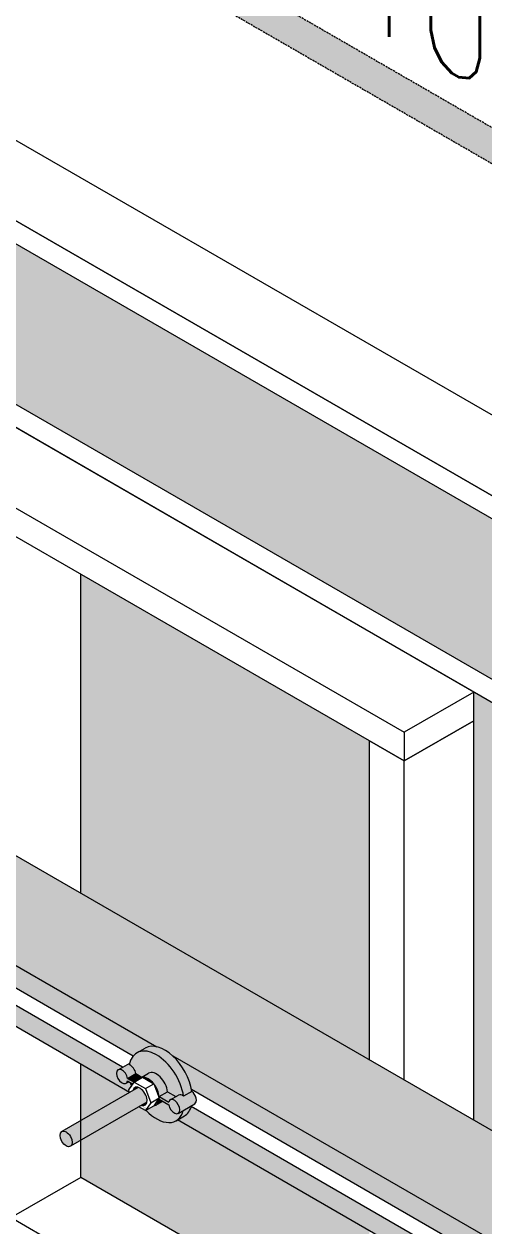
# Model space of a CAD drawing. Extents: x -20676 to 4767, y -817 to 13976.
# Drawn here: x -16481.5 to -16425.1, y 7870.6 to 8018.2 of the extents above; entities that cross this region are included whole.
import ezdxf

# ---------------------------------------------------------------- set-up
doc = ezdxf.new("R2010")
doc.units = 0
doc.linetypes.add('CABLIN', pattern=[0.35, 0.25, -0.1])
doc.layers.get('0').update_dxf_attribs({"lineweight": 13})
for name, color, linetype, lineweight in [('contorno de painel', 7, 'Continuous', 13), ('cotas', 4, 'Continuous', 13), ('Demarcação 1', 252, 'Continuous', 9), ('Demarcação 2', 254, 'Continuous', 9), ('MADEIRA', 3, 'Continuous', 13), ('Perfil Metálico', 224, 'Continuous', 18)]:
    doc.layers.add(name, color=color, linetype=linetype, lineweight=lineweight)
doc.styles.add('COTA330', font='romans.shx', dxfattribs={"width": 0.8})

msp = doc.modelspace()

# ---------------------------------------------------------------- hatches: boundary and pattern name
at = {"layer": 'Demarcação 1'}
h = msp.add_hatch(color=256, dxfattribs=at)
h.paths.add_polyline_path([(-16659.1708835904, 8093.203012086753), (-16681.38794642308, 8093.203012086753), (-16681.38794642308, 8086.272651477437), (-16405.51294956524, 7926.996147779031), (-16405.51294956524, 7871.570892671543), (-16404.76856090052, 7871.141119675227), (-16388.40254980424, 7880.590040587074), (-16388.40254980424, 7936.87484168734)])
h.paths.add_polyline_path([(-16388.40254980424, 7878.157140711539), (-16402.66160780301, 7869.924669737415), (-16399.99048229533, 7868.382494706351), (-16399.99048229533, 7860.856094706291), (-16401.67518107377, 7859.88343341289), (-16388.40254980424, 7852.220476176542)])
msp.add_hatch(color=256, dxfattribs=at).paths.add_polyline_path([(-16576.02949966088, 8093.203012086753), (-16583.70949966069, 8093.203012086753), (-16347.68959660647, 7956.936857524455), (-16343.84959660661, 7959.153882558208)])
h = msp.add_hatch(color=9, dxfattribs=at)
h.set_gradient(color1=(192, 192, 192), one_color=1, tint=1, name='CYLINDER')
edge = h.paths.add_edge_path()
edge.add_line((-16681.38794642308, 8030.847396369743), (-16681.38794642308, 8017.407396369741))
edge.add_line((-16681.38794642308, 8017.407396369712), (-16663.46800799137, 8007.061315092633))
edge.add_ellipse((-16662.63540159229, 8002.771448551368), major_axis=(-2.405775771988733, 4.166925868702711), ratio=0.5773502691896255, start_angle=300.8347082678111, end_angle=329.165291732172, ccw=False)
edge.add_line((-16661.80279519274, 8006.09990403494), (-16557.7802106557, 7946.042436850561))
edge.add_ellipse((-16556.80334912513, 7941.715245582785), major_axis=(-2.405775771988733, 4.166925868702711), ratio=0.5773502691896255, start_angle=298.3144101084296, end_angle=331.6855898879626, ccw=False)
edge.add_line((-16555.82648759398, 7944.914454315045), (-16465.21672930201, 7892.600885973994))
edge.add_ellipse((-16464.23986777167, 7888.273694706366), major_axis=(-2.405775771988733, 4.166925868702711), ratio=0.5773502691896255, start_angle=298.3144101104981, end_angle=331.68558988796246, ccw=False)
edge.add_line((-16463.26300624088, 7891.472903438447), (-16419.59035410876, 7866.258485973969))
edge.add_ellipse((-16418.61349257797, 7861.93129470637), major_axis=(-2.405775771988733, 4.166925868702711), ratio=0.5773502691896255, start_angle=239.31726136607142, end_angle=331.68558988665177, ccw=False)
edge.add_line((-16417.67551183705, 7865.152951272858), (-16411.62986372195, 7861.662494706366))
edge.add_line((-16411.62986372206, 7861.662494706379), (-16399.99048229515, 7868.382494706351))
edge.add_line((-16399.9904822951, 7868.382494706351), (-16681.38794642308, 8030.847396369729))
h = msp.add_hatch(color=9, dxfattribs=at)
h.set_gradient(color1=(192, 192, 192), one_color=1, tint=1, name='CYLINDER')
edge = h.paths.add_edge_path()
edge.add_ellipse((-16556.80334912513, 7941.715245582785), major_axis=(-2.405775771988733, 4.166925868702711), ratio=0.5773502691896255, start_angle=240.6534838258626, end_angle=298.3144101084296, ccw=False)
edge.add_line((-16553.52725518581, 7940.883806097014), (-16468.10791871544, 7891.478684379324))
edge.add_ellipse((-16465.26055198878, 7887.684402398603), major_axis=(2.405775771988733, -4.166925868702711), ratio=0.577350269189626, start_angle=179.9999999993248, end_angle=191.8141387100095, ccw=False)
edge.add_ellipse((-16465.26055198878, 7887.684402398603), major_axis=(2.405775771988733, -4.166925868702711), ratio=0.577350269189626, start_angle=56.29308563726921, end_angle=179.9999999993246)
edge.add_line((-16467.66632776107, 7891.851328267319), (-16466.64564354309, 7892.440620574936))
edge.add_ellipse((-16464.23986777167, 7888.273694706366), major_axis=(-2.405775771988733, 4.166925868702711), ratio=0.577350269189626, start_angle=331.6855898879625, end_angle=360, ccw=False)
edge.add_line((-16465.21672930212, 7892.600885973994), (-16555.82648759398, 7944.914454315045))
edge = h.paths.add_edge_path(flags=17)
edge.add_ellipse((-16556.80334912513, 7941.715245582785), major_axis=(-2.405775771988733, 4.166925868702711), ratio=0.5773502691896255, start_angle=179.9999999999951, end_angle=208.8861037590497, ccw=False)
edge.add_line((-16554.39757335284, 7937.548319714155), (-16555.25082438048, 7937.055695003753))
edge.add_line((-16555.25082438048, 7937.055695003755), (-16468.55237111943, 7887.000319675235))
edge.add_line((-16468.55237111943, 7887.000319675262), (-16468.55030342231, 7887.001513460778))
edge.add_line((-16468.55030342231, 7887.001513460749), (-16468.66283271339, 7887.291540860093))
edge.add_line((-16468.66283271338, 7887.291540860093), (-16468.33072342897, 7887.764016044308))
edge.add_ellipse((-16465.26055198878, 7887.684402398603), major_axis=(2.405775771988733, -4.166925868702711), ratio=0.577350269189626, start_angle=244.8768740700716, end_angle=250.5264724854344, ccw=False)
edge.add_line((-16468.46014332182, 7888.195958085196), (-16468.65316100784, 7888.307396898175))
edge.add_line((-16468.65316100784, 7888.307396898204), (-16469.05784302594, 7888.073753626157))
edge.add_ellipse((-16469.47938008786, 7888.941559321636), major_axis=(0.481155154397745, -0.8333851737405393), ratio=0.5773502691896261, start_angle=180.0000000003916, end_angle=359.9999999986215, ccw=False)
edge.add_ellipse((-16469.47938008786, 7888.941559321636), major_axis=(0.481155154397745, -0.8333851737405393), ratio=0.5773502691896261, start_angle=56.53695903280811, end_angle=180.0000000003916, ccw=False)
edge.add_line((-16469.90262291015, 7889.808380196057), (-16469.41987221856, 7890.087096437648))
edge.add_line((-16469.41987221856, 7890.087096437619), (-16553.53473765664, 7938.737733833765))
h = msp.add_hatch(color=9, dxfattribs=at)
h.set_gradient(color1=(192, 192, 192), one_color=1, tint=1, name='CYLINDER')
edge = h.paths.add_edge_path(flags=17)
edge.add_ellipse((-16464.23986777167, 7888.273694706366), major_axis=(-2.405775771988732, 4.166925868702717), ratio=0.577350269189626, start_angle=240.02804197552558, end_angle=298.3144101118503, ccw=False)
edge.add_line((-16460.95394831982, 7887.395225832308), (-16422.52504922688, 7865.16859055719))
edge.add_ellipse((-16419.63417679565, 7861.34200239858), major_axis=(2.405775771988732, -4.166925868702717), ratio=0.577350269189626, start_angle=180.0000000000433, end_angle=191.6896421900232, ccw=False)
edge.add_ellipse((-16419.63417679565, 7861.34200239858), major_axis=(2.405775771988732, -4.166925868702717), ratio=0.577350269189626, start_angle=56.293085637272895, end_angle=180.0000000000433, ccw=False)
edge.add_line((-16421.72310849459, 7865.691858278076), (-16421.01926835014, 7866.098220574915))
edge.add_ellipse((-16418.61349257797, 7861.93129470637), major_axis=(-2.405775771988732, 4.166925868702717), ratio=0.577350269189626, start_angle=331.685589888186, end_angle=360, ccw=False)
edge.add_line((-16419.59035410865, 7866.258485973971), (-16463.26300624076, 7891.472903438536))
h = msp.add_hatch(color=9, dxfattribs=at)
h.set_gradient(color1=(192, 192, 192), one_color=1, tint=1, name='CYLINDER')
edge = h.paths.add_edge_path()
edge.add_ellipse((-16464.23986777167, 7888.273694706366), major_axis=(-2.405775771988735, 4.166925868702728), ratio=0.5773502691896261, start_angle=179.9999999999951, end_angle=208.2575950046178, ccw=False)
edge.add_line((-16461.8340919995, 7884.106768837646), (-16462.68734302662, 7883.61414412707))
edge.add_line((-16462.68734302668, 7883.61414412707), (-16422.92599592642, 7860.65791967521))
edge.add_line((-16422.92599592642, 7860.657919675239), (-16422.92392822907, 7860.65911346077))
edge.add_line((-16422.92392822872, 7860.659113460755), (-16423.03645752043, 7860.949140860157))
edge.add_line((-16423.03645752049, 7860.949140860157), (-16422.7043482359, 7861.421616044401))
edge.add_ellipse((-16419.63417679565, 7861.34200239858), major_axis=(2.405775771988735, -4.166925868702728), ratio=0.5773502691896261, start_angle=244.8768740700738, end_angle=250.5264724854313, ccw=False)
edge.add_line((-16422.83376812823, 7861.853558085026), (-16423.02678581443, 7861.964996898208))
edge.add_line((-16423.02678581437, 7861.964996898208), (-16423.3718497398, 7861.765774147887))
edge.add_ellipse((-16423.85300489438, 7862.599159321642), major_axis=(0.4811551543977463, -0.8333851737405428), ratio=0.5773502691896262, start_angle=180.0000000000092, end_angle=360.0000000000122, ccw=False)
edge.add_ellipse((-16423.85300489438, 7862.599159321642), major_axis=(0.4811551543977463, -0.8333851737405428), ratio=0.5773502691896262, start_angle=56.53695903280811, end_angle=180.0000000000092, ccw=False)
edge.add_line((-16424.27624771667, 7863.465980196006), (-16423.78731636009, 7863.74826484623))
edge.add_line((-16423.78731636009, 7863.748264846259), (-16460.98181124019, 7885.260941281447))
at = {"layer": 'Demarcação 2'}
h = msp.add_hatch(color=256, dxfattribs=at)
h.dxf.hatch_style = 1
h.paths.add_polyline_path([(-16474.54919882636, 7911.428989766004), (-16439.11466380761, 7890.970851434349), (-16439.11466380761, 7930.170686485722), (-16474.54919882636, 7950.628824817377)])
h = msp.add_hatch(color=256, dxfattribs=at)
h.dxf.hatch_style = 1
h.paths.add_polyline_path([(-16426.28491836966, 7883.563594452175), (-16407.95671060104, 7872.981798763225), (-16407.95671060104, 7925.585241687175), (-16426.28491836966, 7936.167037375953)])
h = msp.add_hatch(color=8, dxfattribs=at)
h.set_gradient(color1=(128, 128, 128), one_color=1, tint=1, name='SPHERICAL')
edge = h.paths.add_edge_path()
edge.add_ellipse((-16465.26055198878, 7887.684402398603), major_axis=(2.405775771988736, -4.166925868702723), ratio=0.5773502691896258, start_angle=56.29308563726573, end_angle=180.0000000000078)
edge.add_ellipse((-16465.26055198878, 7887.684402398603), major_axis=(2.405775771988736, -4.166925868702723), ratio=0.5773502691896258, start_angle=180.0000000000078, end_angle=190.8636130244265)
edge.add_ellipse((-16465.26055198878, 7887.684402398603), major_axis=(2.405775771988736, -4.166925868702723), ratio=0.5773502691896258, start_angle=190.8636130244265, end_angle=210.1537718029654)
edge.add_ellipse((-16465.26055198878, 7887.684402398603), major_axis=(2.405775771988736, -4.166925868702723), ratio=0.5773502691896258, start_angle=210.1537718029654, end_angle=213.7069143627356)
edge.add_ellipse((-16468.45869587029, 7889.530851629312), major_axis=(0.4811551543977463, -0.8333851737405428), ratio=0.5773502691896262, start_angle=56.536959032818515, end_angle=146.7236510024956, ccw=False)
edge.add_line((-16467.79198773152, 7889.303072121209), (-16467.04908137738, 7888.874154937959))
edge.add_line((-16467.04908137738, 7888.874154937959), (-16466.22286229783, 7889.351172746141))
edge.add_ellipse((-16465.26055198878, 7887.684402398603), major_axis=(-0.96231030879549, 1.666770347481079), ratio=0.5773502691896261, start_angle=230.7391704772651, end_angle=359.9999999999937, ccw=False)
edge.add_line((-16463.90646135765, 7887.059762423405), (-16462.88862718757, 7886.47211559137))
edge.add_line((-16462.88862718763, 7886.472115591354), (-16462.54356326179, 7886.671338341588))
edge.add_ellipse((-16462.06240810761, 7885.837953167775), major_axis=(0.4811551543977463, -0.8333851737405428), ratio=0.5773502691896262, start_angle=123.2763489974661, end_angle=179.9999999999622, ccw=False)
h = msp.add_hatch(color=8, dxfattribs=at)
h.set_gradient(color1=(128, 128, 128), one_color=1, tint=1, name='SPHERICAL')
edge = h.paths.add_edge_path()
edge.add_ellipse((-16464.23986777167, 7888.273694706366), major_axis=(-2.405775771988735, 4.166925868702728), ratio=0.5773502691896261, start_angle=240.0280419755354, end_angle=298.3144101118478)
edge.add_ellipse((-16464.23986777167, 7888.273694706366), major_axis=(-2.405775771988735, 4.166925868702728), ratio=0.5773502691896261, start_angle=298.3144101118478, end_angle=331.6855898881549)
edge.add_ellipse((-16464.23986777167, 7888.273694706366), major_axis=(-2.405775771988735, 4.166925868702728), ratio=0.5773502691896261, start_angle=331.6855898881549, end_angle=360)
edge.add_line((-16466.64564354315, 7892.440620574936), (-16467.66632776107, 7891.851328267319))
edge.add_ellipse((-16465.26055198878, 7887.684402398603), major_axis=(2.405775771988735, -4.166925868702728), ratio=0.5773502691896261, start_angle=56.29308563726602, end_angle=180.0000000000092, ccw=False)
edge.add_line((-16461.92414521, 7886.527459169516), (-16460.90346099255, 7887.116751477191))
edge.add_ellipse((-16464.23986777167, 7888.273694706366), major_axis=(-2.405775771988735, 4.166925868702728), ratio=0.5773502691896261, start_angle=236.2930856372691, end_angle=240.0280419755354)
h = msp.add_hatch(color=256, dxfattribs=at)
h.dxf.hatch_style = 1
edge = h.paths.add_edge_path()
edge.add_line((-16462.68734302668, 7883.61414412707), (-16463.04351876989, 7883.40850596617))
edge.add_ellipse((-16465.26055198878, 7887.684402398603), major_axis=(2.405775771988733, -4.166925868702711), ratio=0.577350269189626, start_angle=292.72883843605797, end_angle=359.99999999995185, ccw=False)
edge.add_line((-16466.54998382302, 7884.793313215323), (-16466.62146427895, 7884.752043954806))
edge.add_line((-16466.62146427895, 7884.752043954806), (-16467.42702849075, 7885.217136669304))
edge.add_line((-16467.42702849074, 7885.217136669304), (-16474.54919882641, 7881.10514970883))
edge.add_line((-16474.54919882636, 7881.105149708847), (-16474.54919882636, 7876.556254995592))
edge.add_line((-16474.54919882636, 7876.556254995592), (-16439.11466380749, 7856.098116663909))
edge.add_line((-16439.11466380761, 7856.098116663938), (-16439.11466380761, 7870.004451434228))
edge.add_line((-16439.11466380761, 7870.004451434199), (-16462.68734302662, 7883.614144127087))
h.paths.add_polyline_path([(-16468.55237111943, 7887.000319675262), (-16474.54919882636, 7890.462589765853), (-16474.54919882636, 7883.538049584442)])
h = msp.add_hatch(color=8, dxfattribs=at)
h.set_gradient(color1=(128, 128, 128), one_color=1, tint=1, name='SPHERICAL')
edge = h.paths.add_edge_path()
edge.add_ellipse((-16468.45869587029, 7889.530851629312), major_axis=(0.4811551543977463, -0.8333851737405428), ratio=0.5773502691896262, start_angle=56.53695903281844, end_angle=146.7236510024955)
edge.add_ellipse((-16465.26055198878, 7887.684402398603), major_axis=(2.405775771988735, -4.166925868702728), ratio=0.5773502691896261, start_angle=210.1537718029658, end_angle=213.7069143627355, ccw=False)
edge.add_line((-16468.54925427928, 7890.589747939066), (-16469.96053524204, 7889.774944495479))
edge.add_ellipse((-16469.47938008786, 7888.941559321636), major_axis=(0.4811551543977463, -0.8333851737405428), ratio=0.5773502691896262, start_angle=56.53695903280101, end_angle=179.9999999999984, ccw=False)
edge.add_line((-16468.81267194862, 7888.713779813621), (-16467.79198773163, 7889.303072121238))
h = msp.add_hatch(color=8, dxfattribs=at)
h.set_gradient(color1=(128, 128, 128), one_color=1, tint=1, name='SPHERICAL')
edge = h.paths.add_edge_path()
edge.add_ellipse((-16469.47938008786, 7888.941559321636), major_axis=(0.4811551543977463, -0.8333851737405428), ratio=0.5773502691896262, start_angle=56.536959032801, end_angle=179.9999999999983)
edge.add_ellipse((-16469.47938008786, 7888.941559321636), major_axis=(0.4811551543977463, -0.8333851737405428), ratio=0.5773502691896262, start_angle=179.9999999999983, end_angle=359.9999999999844)
edge.add_ellipse((-16469.47938008786, 7888.941559321636), major_axis=(0.4811551543977463, -0.8333851737405428), ratio=0.5773502691896262, start_angle=359.9999999999844, end_angle=393.4630409671918)
edge.add_line((-16468.81267194862, 7888.399490582799), (-16468.15211271395, 7888.018116530699))
edge.add_line((-16468.15211271371, 7888.018116530682), (-16467.99496809823, 7888.241678275499))
edge.add_line((-16467.99496809829, 7888.241678275441), (-16468.81267194862, 7888.713779813446))
h = msp.add_hatch(color=8, dxfattribs=at)
h.set_gradient(color1=(128, 128, 128), one_color=1, tint=1, name='SPHERICAL')
edge = h.paths.add_edge_path()
edge.add_ellipse((-16466.28123620635, 7887.095110090841), major_axis=(0.96231030879549, -1.666770347481079), ratio=0.5773502691896261, start_angle=179.9999999999855, end_angle=194.9999999998886, ccw=False)
edge.add_line((-16467.24354651494, 7888.761880438438), (-16467.04908137738, 7888.874154937976))
edge.add_line((-16467.04908137738, 7888.874154937959), (-16467.79198773163, 7889.303072121209))
edge.add_line((-16467.79198773152, 7889.303072121209), (-16468.81267194862, 7888.713779813621))
edge.add_line((-16468.81267194862, 7888.713779813621), (-16467.99496809829, 7888.241678275528))
edge.add_line((-16467.99496809829, 7888.241678275441), (-16467.98237656882, 7888.259591611637))
edge.add_line((-16467.98237656865, 7888.259591611639), (-16467.45982082175, 7888.561289312709))
h = msp.add_hatch(color=8, dxfattribs=at)
h.set_gradient(color1=(128, 128, 128), one_color=1, tint=1, name='SPHERICAL')
edge = h.paths.add_edge_path()
edge.add_ellipse((-16465.26055198878, 7887.684402398603), major_axis=(-0.96231030879549, 1.666770347481079), ratio=0.5773502691896261, start_angle=230.739170477265, end_angle=359.9999999999937)
edge.add_line((-16466.22286229783, 7889.351172746114), (-16467.24354651494, 7888.761880438409))
edge.add_ellipse((-16466.28123620635, 7887.095110090841), major_axis=(0.96231030879549, -1.666770347481079), ratio=0.5773502691896261, start_angle=165.0000000000357, end_angle=179.9999999999855, ccw=False)
edge.add_ellipse((-16466.28123620635, 7887.095110090841), major_axis=(0.96231030879549, -1.666770347481079), ratio=0.5773502691896261, start_angle=104.99999999998141, end_angle=165.0000000000357, ccw=False)
edge.add_ellipse((-16466.28123620635, 7887.095110090841), major_axis=(0.96231030879549, -1.666770347481079), ratio=0.5773502691896261, start_angle=50.73917047726138, end_angle=104.99999999998141, ccw=False)
edge.add_line((-16464.92714557475, 7886.47047011573), (-16463.90646135765, 7887.059762423405))
h = msp.add_hatch(color=8, dxfattribs=at)
h.set_gradient(color1=(128, 128, 128), one_color=1, tint=1, name='SPHERICAL')
edge = h.paths.add_edge_path(flags=17)
edge.add_ellipse((-16466.28123620635, 7887.095110090841), major_axis=(0.96231030879549, -1.666770347481079), ratio=0.5773502691896261, start_angle=104.9999999999814, end_angle=165.0000000000352)
edge.add_line((-16466.96169235131, 7888.848883919254), (-16465.60078006114, 7888.063160842295))
h = msp.add_hatch(color=8, dxfattribs=at)
h.set_gradient(color1=(128, 128, 128), one_color=1, tint=1, name='SPHERICAL')
edge = h.paths.add_edge_path()
edge.add_ellipse((-16467.30192042357, 7886.505817783222), major_axis=(-0.6255017007170701, 1.083400725862705), ratio=0.5773502691896262, start_angle=212.6368975034518, end_angle=327.3631024963071)
edge.add_line((-16467.49131737538, 7887.612919340096), (-16476.8715627297, 7882.197232159564))
edge.add_ellipse((-16476.34482445526, 7881.284894706287), major_axis=(-0.5267382742880589, 0.9123374533580654), ratio=0.5773502691896262, start_angle=180.0000000000008, end_angle=360.0000000000008, ccw=False)
edge.add_line((-16475.81808618089, 7880.372557253006), (-16466.43784082674, 7885.788244433363))
h = msp.add_hatch(color=8, dxfattribs=at)
h.set_gradient(color1=(128, 128, 128), one_color=1, tint=1, name='SPHERICAL')
edge = h.paths.add_edge_path()
edge.add_ellipse((-16465.26055198878, 7887.684402398603), major_axis=(2.405775771988735, -4.166925868702728), ratio=0.5773502691896261, start_angle=244.8768740700737, end_angle=250.5264724854294)
edge.add_line((-16468.33072342903, 7887.764016044397), (-16468.15211271377, 7888.018116530699))
edge.add_line((-16468.15211271371, 7888.018116530682), (-16468.46014332147, 7888.19595808502))
h = msp.add_hatch(color=8, dxfattribs=at)
h.set_gradient(color1=(128, 128, 128), one_color=1, tint=1, name='SPHERICAL')
edge = h.paths.add_edge_path()
edge.add_ellipse((-16463.08309232507, 7885.248660860159), major_axis=(0.4811551543977463, -0.8333851737405428), ratio=0.5773502691896262, start_angle=360.0000000000088, end_angle=539.9999999999844)
edge.add_ellipse((-16463.08309232507, 7885.248660860159), major_axis=(0.4811551543977463, -0.8333851737405428), ratio=0.5773502691896262, start_angle=539.9999999999844, end_angle=573.4630409671951)
edge.add_line((-16463.74980046407, 7885.790729599026), (-16464.92714557475, 7886.470470115728))
edge.add_ellipse((-16466.28123620635, 7887.095110090841), major_axis=(0.96231030879549, -1.666770347481079), ratio=0.5773502691896261, start_angle=50.73917047726147, end_angle=104.9999999999814)
edge.add_line((-16465.60078006103, 7888.063160842266), (-16464.92032391664, 7886.309387014026))
edge.add_line((-16464.92032391641, 7886.309387014055), (-16465.60078006103, 7885.341336262569))
edge.add_ellipse((-16466.28123620635, 7887.095110090841), major_axis=(0.96231030879549, -1.666770347481079), ratio=0.5773502691896261, start_angle=345.0000000000186, end_angle=359.9999999999965)
edge.add_ellipse((-16466.28123620635, 7887.095110090841), major_axis=(0.96231030879549, -1.666770347481079), ratio=0.5773502691896261, start_angle=359.9999999999965, end_angle=399.2608295227279)
edge.add_line((-16464.92714557475, 7886.156180884991), (-16463.74980046407, 7885.476440368275))
edge.add_ellipse((-16463.08309232507, 7885.248660860159), major_axis=(0.4811551543977463, -0.8333851737405428), ratio=0.5773502691896262, start_angle=236.5369590328147, end_angle=360.0000000000088)
h = msp.add_hatch(color=8, dxfattribs=at)
h.set_gradient(color1=(128, 128, 128), one_color=1, tint=1, name='SPHERICAL')
edge = h.paths.add_edge_path()
edge.add_line((-16462.88862718763, 7886.472115591354), (-16463.90646135771, 7887.059762423389))
edge.add_line((-16463.90646135765, 7887.059762423405), (-16464.92714557475, 7886.47047011573))
edge.add_line((-16464.92714557475, 7886.47047011573), (-16463.74980046407, 7885.790729598941))
edge.add_ellipse((-16463.08309232507, 7885.248660860159), major_axis=(0.4811551543977463, -0.8333851737405428), ratio=0.5773502691896262, start_angle=539.9999999999843, end_angle=573.4630409671953, ccw=False)
edge.add_line((-16463.56424747948, 7886.082046033827), (-16462.88862718763, 7886.472115591356))
h = msp.add_hatch(color=8, dxfattribs=at)
h.set_gradient(color1=(128, 128, 128), one_color=1, tint=1, name='SPHERICAL')
edge = h.paths.add_edge_path()
edge.add_ellipse((-16461.04172389004, 7886.42724547545), major_axis=(-0.4811551543977463, 0.8333851737405428), ratio=0.5773502691896262, start_angle=180.0000000000127, end_angle=303.2763489974697)
edge.add_line((-16460.90346099255, 7887.116751477104), (-16461.92414521, 7886.527459169487))
edge.add_ellipse((-16462.06240810761, 7885.837953167775), major_axis=(0.4811551543977463, -0.8333851737405428), ratio=0.5773502691896262, start_angle=123.276348997466, end_angle=179.9999999999621)
edge.add_line((-16462.54356326179, 7886.671338341617), (-16463.56424747959, 7886.082046033855))
edge.add_ellipse((-16463.08309232507, 7885.248660860159), major_axis=(0.4811551543977463, -0.8333851737405428), ratio=0.5773502691896262, start_angle=360.00000000000887, end_angle=539.9999999999843, ccw=False)
edge.add_line((-16462.60193717077, 7884.415275686344), (-16460.56056873604, 7885.593860301753))
h = msp.add_hatch(color=8, dxfattribs=at)
h.set_gradient(color1=(128, 128, 128), one_color=1, tint=1, name='SPHERICAL')
edge = h.paths.add_edge_path()
edge.add_ellipse((-16463.08309232507, 7885.248660860159), major_axis=(0.4811551543977463, -0.8333851737405428), ratio=0.5773502691896262, start_angle=236.536959032815, end_angle=360.00000000000887, ccw=False)
edge.add_line((-16463.74980046407, 7885.476440368289), (-16464.49270681768, 7885.905357551539))
edge.add_line((-16464.49270681774, 7885.905357551539), (-16465.31892589741, 7885.428339743488))
edge.add_ellipse((-16466.28123620635, 7887.095110090841), major_axis=(0.96231030879549, -1.666770347481079), ratio=0.5773502691896261, start_angle=345.00000000001864, end_angle=359.9999999999969, ccw=False)
edge.add_line((-16465.60078006103, 7885.341336262569), (-16466.54998382296, 7884.793313215323))
edge.add_ellipse((-16465.26055198878, 7887.684402398603), major_axis=(2.405775771988735, -4.166925868702728), ratio=0.5773502691896261, start_angle=292.7288384360552, end_angle=360.0000000000081)
edge.add_ellipse((-16465.26055198878, 7887.684402398603), major_axis=(2.405775771988735, -4.166925868702728), ratio=0.5773502691896261, start_angle=360.0000000000081, end_angle=390.1537718029654)
edge.add_line((-16461.97184969815, 7884.77905685808), (-16462.60193717071, 7884.41527568636))
h = msp.add_hatch(color=8, dxfattribs=at)
h.set_gradient(color1=(128, 128, 128), one_color=1, tint=1, name='SPHERICAL')
edge = h.paths.add_edge_path()
edge.add_line((-16464.49270681774, 7885.905357551539), (-16464.92714557481, 7886.15618088502))
edge.add_ellipse((-16466.28123620635, 7887.095110090841), major_axis=(0.96231030879549, -1.666770347481079), ratio=0.5773502691896261, start_angle=359.9999999999969, end_angle=399.2608295227278, ccw=False)
edge.add_line((-16465.31892589741, 7885.428339743474), (-16464.49270681774, 7885.905357551525))
h = msp.add_hatch(color=8, dxfattribs=at)
h.set_gradient(color1=(128, 128, 128), one_color=1, tint=1, name='SPHERICAL')
edge = h.paths.add_edge_path()
edge.add_ellipse((-16464.23986777167, 7888.273694706366), major_axis=(-2.405775771988735, 4.166925868702728), ratio=0.5773502691896261, start_angle=180.0000000000024, end_angle=208.2575950046177)
edge.add_ellipse((-16464.23986777167, 7888.273694706366), major_axis=(-2.405775771988735, 4.166925868702728), ratio=0.5773502691896261, start_angle=208.2575950046177, end_angle=210.1537718029698)
edge.add_line((-16460.9511654807, 7885.368349165812), (-16461.97184969815, 7884.779056858224))
edge.add_ellipse((-16465.26055198878, 7887.684402398603), major_axis=(2.405775771988735, -4.166925868702728), ratio=0.5773502691896261, start_angle=360.00000000000813, end_angle=390.1537718029654, ccw=False)
edge.add_line((-16462.69950503477, 7883.621165865461), (-16462.68734302702, 7883.614144127099))
edge.add_line((-16462.68734302668, 7883.61414412707), (-16461.83409199956, 7884.106768837646))
h = msp.add_hatch(color=8, dxfattribs=at)
h.set_gradient(color1=(128, 128, 128), one_color=1, tint=1, name='SPHERICAL')
edge = h.paths.add_edge_path()
edge.add_ellipse((-16476.34482445526, 7881.284894706287), major_axis=(-0.5267382742880589, 0.9123374533580654), ratio=0.5773502691896262, start_angle=180.0000000000007, end_angle=360.0000000000007)
edge.add_ellipse((-16476.34482445526, 7881.284894706287), major_axis=(-0.5267382742880589, 0.9123374533580654), ratio=0.5773502691896262, start_angle=8.194332370608355e-13, end_angle=180.0000000000007)

# ---------------------------------------------------------------- linework, layer by layer
at = {"extrusion": (-9.999999999999996e-17, 0.8164965809277259, 0.577350269189626)}
for p, q in [((-16659.1708835904, 8093.203012086758), (-16388.40254980424, 7936.874841687344)), ((-16654.28336151904, 8093.203012086758), (-16404.28699653659, 7948.867543467861)), ((-16405.51294956524, 7926.996147779035), (-16681.38794642308, 8086.27265147744)), ((-16426.28491836966, 7936.167037375957), (-16681.38794642308, 8083.450839293728)), ((-16385.95878876867, 7938.285747779113), (-16601.62070017615, 8062.798210384281)), ((-16623.61862200899, 8050.09770429229), (-16407.95671060104, 7925.585241687178))]:
    msp.add_line(p, q, dxfattribs=at)
at = {"color": 106, "linetype": 'CABLIN'}
msp.add_line((-16347.68959660647, 7956.936857524459), (-16583.70949966069, 8093.203012086758), dxfattribs=at)
at = {"extrusion": (-1e-16, 0.8164965809277258, 0.577350269189626)}
for p, q in [((-16467.66632776107, 7891.851328267323), (-16466.64564354315, 7892.44062057494)), ((-16463.26300624088, 7891.472903438511), (-16419.59035410865, 7866.258485973975)), ((-16469.96053524215, 7889.774944495482), (-16468.54925427928, 7890.58974793907)), ((-16468.81267194862, 7888.713779813625), (-16467.79198773152, 7889.303072121213)), ((-16468.81267194862, 7888.713779813625), (-16467.99496809829, 7888.241678275444)), ((-16468.81267194862, 7888.399490582802), (-16468.15211271371, 7888.018116530686)), ((-16467.98237656865, 7888.259591611642), (-16466.96169235131, 7888.848883919258)), ((-16467.79198773152, 7889.303072121213), (-16467.04908137738, 7888.874154937963)), ((-16467.24354651494, 7888.761880438442), (-16466.22286229783, 7889.351172746117)), ((-16466.96169235131, 7888.848883919258), (-16465.60078006103, 7888.06316084227)), ((-16467.49131737538, 7887.612919340099), (-16476.87156272975, 7882.197232159715)), ((-16468.99822493333, 7888.108174147972), (-16468.65316100784, 7888.307396898208)), ((-16468.66283271338, 7887.291540860097), (-16467.98237656865, 7888.259591611642)), ((-16468.55030342231, 7887.001513460753), (-16468.66283271338, 7887.291540860097)), ((-16467.98237656865, 7888.259591611642), (-16466.62146427895, 7887.473868534682)), ((-16466.62146427895, 7887.473868534682), (-16465.60078006103, 7888.06316084227)), ((-16466.62146427895, 7887.473868534682), (-16465.94100813374, 7885.720094706208)), ((-16465.60078006103, 7888.06316084227), (-16464.92032391641, 7886.309387014058)), ((-16464.92714557475, 7886.470470115733), (-16463.90646135765, 7887.059762423409)), ((-16463.90646135765, 7887.059762423409), (-16462.88862718763, 7886.472115591358)), ((-16460.90346099255, 7887.116751477108), (-16461.92414521, 7886.52745916952)), ((-16460.95394831982, 7887.395225832312), (-16422.4774903439, 7865.141083291222)), ((-16466.43784082674, 7885.788244433366), (-16475.818086181, 7880.372557253009)), ((-16465.94100813374, 7885.720094706208), (-16466.62146427895, 7884.75204395481)), ((-16465.94100813374, 7885.720094706208), (-16464.92032391641, 7886.309387014058)), ((-16464.92032391641, 7886.309387014058), (-16465.60078006103, 7885.341336262572)), ((-16465.31892589741, 7885.428339743477), (-16464.49270681774, 7885.905357551543)), ((-16464.92714557475, 7886.470470115733), (-16463.74980046407, 7885.79072959903)), ((-16464.92714557475, 7886.156180884995), (-16463.74980046407, 7885.476440368293)), ((-16463.56424747948, 7886.082046033831), (-16462.54356326179, 7886.671338341621)), ((-16462.60193717077, 7884.415275686348), (-16460.56056873598, 7885.593860301758)), ((-16466.62146427895, 7884.75204395481), (-16467.42702849074, 7885.217136669307)), ((-16466.62146427895, 7884.75204395481), (-16465.60078006103, 7885.341336262572)), ((-16462.85477621718, 7883.517476529858), (-16461.8340919995, 7884.10676883765)), ((-16423.78731636009, 7863.748264846263), (-16460.98181124025, 7885.260941281434)), ((-16422.92599592642, 7860.657919675243), (-16462.68734302668, 7883.614144127074))]:
    msp.add_line(p, q, dxfattribs=at)
for centre, major_axis, ratio, start_param, end_param in [((-16464.23986777167, 7888.273694706368), (-2.405775771988726, 4.166925868702706), 0.5773502691896261, 4.124092344067133, 6.283185307179584), ((-16465.26055198878, 7887.684402398605), (2.405775771988726, -4.166925868702706), 0.5773502691896261, 0.9824996904774788, 3.729889289907233), ((-16469.47938008786, 7888.94155932164), (0.4811551543977451, -0.8333851737405383), 0.5773502691896263, 0.9867560841876508, 6.867225549786706), ((-16468.45869587029, 7889.530851629315), (0.4811551543977451, -0.8333851737405383), 0.5773502691896263, 0.9867560841872836, 2.560810800540929), ((-16466.28123620635, 7887.095110090842), (0.9623103087954881, -1.666770347481076), 0.5773502691896264, 2.879793265791258, 3.403392041386647), ((-16466.28123620635, 7887.095110090842), (0.9623103087954881, -1.666770347481076), 0.5773502691896264, 1.83259571459385, 2.879793265791258), ((-16465.26055198878, 7887.684402398605), (-0.9623103087954881, 1.666770347481076), 0.5773502691896264, 4.027158238148738, 6.283185307179254), ((-16465.26055198878, 7887.684402398605), (2.405775771988726, -4.166925868702706), 0.5773502691896261, 4.273907714514277, 4.372511808277806), ((-16467.30192042357, 7886.505817783225), (-0.6255017007170682, 1.083400725862703), 0.5773502691896263, 2.571971334519173, 6.852806626254329), ((-16467.19985200202, 7886.564747014039), (-0.6255017007170682, 1.083400725862703), 0.5773502691896263, 0.081680036833431, 0.569621319075365), ((-16467.06376077298, 7886.643319321724), (-0.6255017007170682, 1.083400725862703), 0.5773502691896263, 0.1915440191787156, 0.5696213190748458), ((-16466.92766954405, 7886.72189162935), (-0.6255017007170682, 1.083400725862703), 0.5773502691896263, 0.3038128047377292, 0.5696213190747434), ((-16466.79157831513, 7886.800463937005), (-0.6255017007170682, 1.083400725862703), 0.5773502691896263, 0.420203458051117, 0.5696213190750286), ((-16466.65548708597, 7886.879036244776), (-0.6255017007170682, 1.083400725862703), 0.5773502691896263, 0.5430292918181125, 0.5696213190749772), ((-16466.28123620635, 7887.095110090842), (0.9623103087954881, -1.666770347481076), 0.5773502691896264, 0.8855655845589151, 1.83259571459385), ((-16461.04172389004, 7886.427245475454), (-0.4811551543977451, 0.8333851737405383), 0.5773502691896263, 3.141592653589792, 5.293170833433312), ((-16467.19985200202, 7886.564747014039), (-0.6255017007170682, 1.083400725862703), 0.5773502691896263, 2.571971334518373, 3.059912616756023), ((-16467.06376077298, 7886.643319321724), (-0.6255017007170682, 1.083400725862703), 0.5773502691896263, 2.57197133451824, 2.950048634410947), ((-16466.92766954405, 7886.72189162935), (-0.6255017007170682, 1.083400725862703), 0.5773502691896263, 2.571971334519173, 2.837779848851944), ((-16466.79157831513, 7886.800463937005), (-0.6255017007170682, 1.083400725862703), 0.5773502691896263, 2.571971334518892, 2.721389195538365), ((-16466.65548708597, 7886.879036244776), (-0.6255017007170682, 1.083400725862703), 0.5773502691896263, 2.571971334518659, 2.598563361771792), ((-16466.28123620635, 7887.095110090842), (0.9623103087954881, -1.666770347481076), 0.5773502691896264, 6.021385919380762, 6.968416049415536), ((-16463.08309232507, 7885.248660860161), (0.4811551543977451, -0.8333851737405383), 0.5773502691896263, 4.128348737777015, 10.00881820337668), ((-16462.06240810761, 7885.837953167778), (0.4811551543977451, -0.8333851737405383), 0.5773502691896263, 2.151578179844128, 3.141592653589573), ((-16465.26055198878, 7887.684402398605), (2.405775771988726, -4.166925868702706), 0.5773502691896261, 5.109082046247737, 6.809467907036376), ((-16464.23986777167, 7888.273694706368), (-2.405775771988726, 4.166925868702706), 0.5773502691896261, 3.141592653589705, 3.667875253446506)]:
    msp.add_ellipse(centre, major_axis=major_axis, ratio=ratio, start_param=start_param, end_param=end_param)
msp.add_ellipse((-16476.34482445526, 7881.284894706288), major_axis=(-0.5267382742880569, 0.9123374533580659), ratio=0.577350269189626)
at = {"layer": 'contorno de painel', "linetype": 'CABLIN'}
msp.add_lwpolyline([(-16343.84959660661, 7740.330349704587), (-16343.84959660661, 7959.153882558212), (-16576.02949966088, 8093.203012086758)], dxfattribs=at)
at = {"layer": 'MADEIRA', "extrusion": (-9.999999999999996e-17, 0.8164965809277259, 0.577350269189626)}
for p, q in [((-16395.73383291129, 7953.805714789298), (-16637.17703426867, 8093.203012086758)), ((-16681.38794642308, 8073.574496650734), (-16434.83808199484, 7931.228866054575)), ((-16434.83808199484, 7927.701600824907), (-16681.38794642308, 8070.047231421066)), ((-16474.54919882636, 7911.428989766007), (-16474.54919882636, 7950.628824817381)), ((-16426.28491836966, 7936.167037375957), (-16434.83808199484, 7931.228866054575)), ((-16426.28491836966, 7932.639772146373), (-16426.28491836966, 7936.167037375957)), ((-16426.28491836966, 7932.639772146373), (-16434.83808199484, 7927.701600824907)), ((-16434.83808199484, 7927.701600824907), (-16426.28491836966, 7932.639772146373)), ((-16434.83808199484, 7931.228866054575), (-16434.83808199484, 7927.701600824907)), ((-16426.28491836966, 7883.563594452178), (-16426.28491836966, 7932.639772146373)), ((-16439.11466380761, 7930.170686485726), (-16434.83808199484, 7927.701600824907)), ((-16439.11466380761, 7890.970851434178), (-16439.11466380761, 7930.170686485726)), ((-16434.83808199484, 7888.501765773617), (-16434.83808199484, 7927.701600824907)), ((-16474.54919882636, 7876.556254995596), (-16474.54919882636, 7890.462589766175)), ((-16509.06732345668, 7886.608960900063), (-16466.78684221131, 7862.198313671412)), ((-16474.54919882636, 7876.556254995596), (-16483.10236245154, 7871.618083674155)), ((-16439.11466380761, 7856.098116663941), (-16474.54919882636, 7876.556254995596))]:
    msp.add_line(p, q, dxfattribs=at)
at = {"layer": 'Perfil Metálico', "extrusion": (-1e-16, 0.8164965809277258, 0.577350269189626)}
for p, q in [((-16399.9904822951, 7868.382494706355), (-16681.38794642308, 8030.847396369747)), ((-16555.82648759398, 7944.914454314874), (-16465.21672930212, 7892.600885973998)), ((-16553.52725518581, 7940.883806097017), (-16468.10791871538, 7891.478684379328)), ((-16469.41987221856, 7890.087096437623), (-16553.58714312995, 7938.768044286744)), ((-16468.55237111943, 7887.000319675266), (-16555.25082438048, 7937.055695003759))]:
    msp.add_line(p, q, dxfattribs=at)

# ---------------------------------------------------------------- texts
at = {"layer": 'cotas', "color": 2, "style": 'COTA330', "oblique": 329.9999999999999}
msp.add_text('PAINÉIS ESTRUTURADOS', height=11.52, rotation=329.999999999937, dxfattribs=at).set_placement((-16538.45286443066, 8075.367195977553))

doc.saveas('drawing.dxf')
